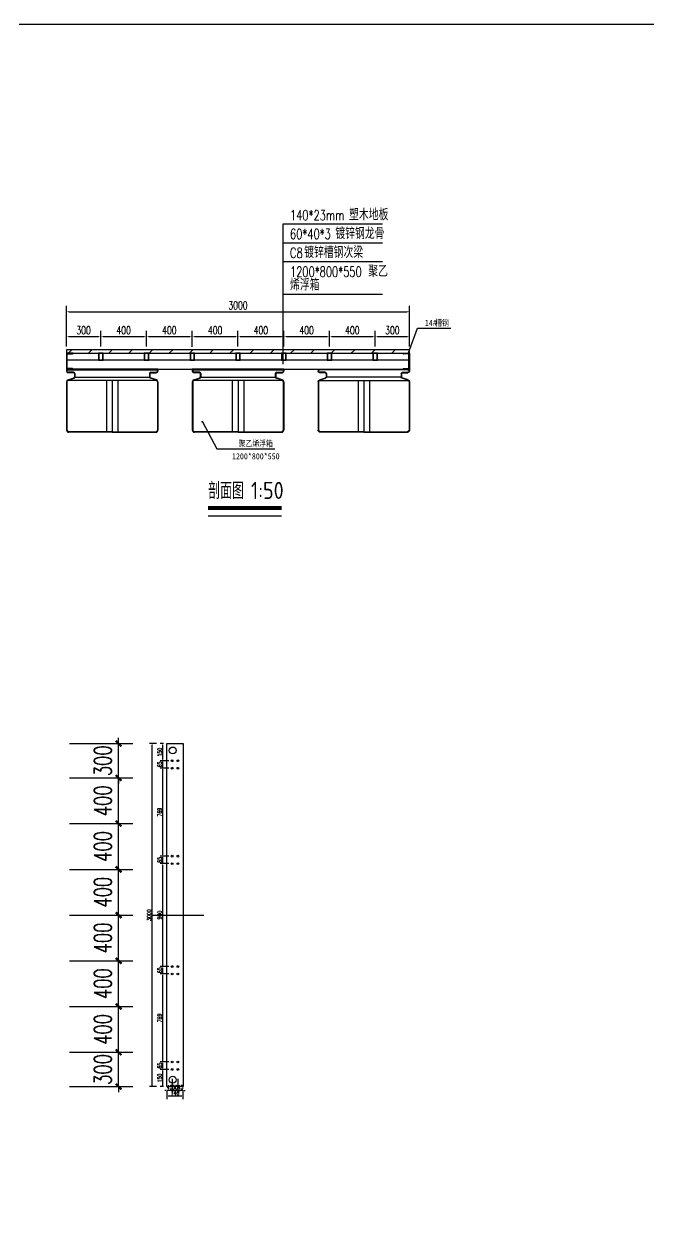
# Model space of a CAD drawing. Extents: x 1254079 to 1500931, y -102737 to 142253.
# Drawn here: x 1300630 to 1306095, y 51982 to 62512 of the extents above; entities that cross this region are included whole.
import ezdxf

# ---------------------------------------------------------------- set-up
doc = ezdxf.new("R2010")
doc.units = 0
doc.header["$LTSCALE"] = 1000
doc.header["$MEASUREMENT"] = 0
for name, color, linetype in [('14#槽钢', 3, 'Continuous'), ('DIM_LEAD', 3, 'Continuous'), ('DIM_SYMB', 3, 'Continuous'), ('PUB_DIM', 3, 'Continuous'), ('PUB_TEXT', 7, 'Continuous'), ('W-STEEL_FRAME钢架', 3, 'Continuous'), ('W-STEEL_KEEL钢龙骨', 5, 'Continuous'), ('W-WOOD_FLOOR木地板', 30, 'Continuous'), ('钢架', 90, 'Continuous')]:
    doc.layers.add(name, color=color, linetype=linetype)
doc.styles.add('-宋体', font='', dxfattribs={"width": 0.8})
doc.styles.add('_TCH_DIM', font='SIMPLEX', dxfattribs={"bigfont": 'GBCBIG'})
doc.styles.add('_TCH_DIM_T3', font='SIMPLEX', dxfattribs={"width": 0.705882, "bigfont": 'GBCBIG'})
doc.styles.get("Standard").update_dxf_attribs({"font": 'gbenor.shx', "bigfont": 'gbcbig.shx'})
doc.styles.add('STANDARD_T3', font='simplex.shx', dxfattribs={"width": 0.7, "bigfont": 'gbcbig.shx'})
doc.styles.get('-宋体').set_extended_font_data('SimSun')
doc.dimstyles.new('_TCH_ARCH&&50', dxfattribs={"dimtxt": 148.75, "dimasz": 50, "dimexe": 125, "dimexo": 150, "dimgap": 63.125, "dimtad": 1, "dimdec": 0, "dimzin": 0, "dimdsep": 46, "dimtxsty": '_TCH_DIM_T3', "dimblk": 'ARCHTICK', "dimcen": 0.09, "dimclrt": 7, "dimazin": 2, "dimtfac": 1, "dimtdec": 0, "dimtix": 1, "dimtmove": 2, "dimatfit": 3, "dimfxl": 0, "dimtolj": 1, "dimtzin": 0, "dimarcsym": 0})
doc.dimstyles.new('W&&10', dxfattribs={"dimtxt": 35, "dimasz": 10, "dimexe": 25, "dimexo": 30, "dimgap": 10, "dimtad": 1, "dimdec": 0, "dimzin": 0, "dimdsep": 46, "dimtxsty": 'STANDARD_T3', "dimcen": 0.09, "dimclrd": 1, "dimclre": 1, "dimclrt": 7, "dimazin": 2, "dimtfac": 1, "dimtdec": 0, "dimtix": 1, "dimtmove": 2, "dimatfit": 3, "dimfxl": 0, "dimtolj": 1, "dimtzin": 0, "dimarcsym": 0})
doc.dimstyles.new('W&&20', dxfattribs={"dimtxt": 70, "dimasz": 20, "dimexe": 50, "dimexo": 60, "dimgap": 20, "dimtad": 1, "dimdec": 0, "dimzin": 0, "dimdsep": 46, "dimtxsty": 'STANDARD_T3', "dimcen": 0.09, "dimclrd": 1, "dimclre": 1, "dimclrt": 7, "dimazin": 2, "dimtfac": 1, "dimtdec": 0, "dimtix": 1, "dimtmove": 2, "dimatfit": 3, "dimfxl": 0, "dimtolj": 1, "dimtzin": 0, "dimarcsym": 0})

# ---------------------------------------------------------------- blocks, each defined once
blk = doc.blocks.new('*D181')
at = {"layer": 'Defpoints', "color": 0, "transparency": 16777216}
for p in [(1301844, 53368), (1301925, 53368), (1301880, 53218)]:
    blk.add_point(p, dxfattribs=at)
at = {"layer": 'W-STEEL_FRAME钢架', "color": 1, "lineweight": -2, "transparency": 16777216}
for p, q in [((1301895, 53368), (1301819, 53368)), ((1301844, 53228), (1301844, 53358)), ((1301850, 53218), (1301819, 53218))]:
    blk.add_line(p, q, dxfattribs=at)
at = {"layer": 'W-STEEL_FRAME钢架', "color": 1, "transparency": 16777216}
for points in [[(1301842, 53358), (1301845, 53358), (1301844, 53368)], [(1301842, 53228), (1301845, 53228), (1301844, 53218)]]:
    blk.add_solid(points, dxfattribs=at)
at = {"layer": 'W-STEEL_FRAME钢架', "color": 7, "transparency": 16777216, "insert": (1301816, 53293), "char_height": 35, "attachment_point": 5, "rotation": 90, "style": 'STANDARD_T3'}
blk.add_mtext('\\A1;150', dxfattribs=at)
blk = doc.blocks.new('*D182')
at = {"layer": 'Defpoints', "color": 0, "transparency": 16777216}
for p in [(1301844, 53434), (1301925, 53434), (1301925, 53368)]:
    blk.add_point(p, dxfattribs=at)
at = {"layer": 'W-STEEL_FRAME钢架', "color": 1, "lineweight": -2, "transparency": 16777216}
for p, q in [((1301895, 53434), (1301819, 53434)), ((1301844, 53378), (1301844, 53424)), ((1301895, 53368), (1301819, 53368))]:
    blk.add_line(p, q, dxfattribs=at)
at = {"layer": 'W-STEEL_FRAME钢架', "color": 1, "transparency": 16777216}
for points in [[(1301842, 53424), (1301845, 53424), (1301844, 53434)], [(1301842, 53378), (1301845, 53378), (1301844, 53368)]]:
    blk.add_solid(points, dxfattribs=at)
at = {"layer": 'W-STEEL_FRAME钢架', "color": 7, "transparency": 16777216, "insert": (1301816, 53401), "char_height": 35, "attachment_point": 5, "rotation": 90, "style": 'STANDARD_T3'}
blk.add_mtext('\\A1;65', dxfattribs=at)
blk = doc.blocks.new('*D183')
at = {"layer": 'Defpoints', "color": 0, "transparency": 16777216}
for p in [(1301844, 54203), (1301925, 54203), (1301925, 53434)]:
    blk.add_point(p, dxfattribs=at)
at = {"layer": 'W-STEEL_FRAME钢架', "color": 1, "lineweight": -2, "transparency": 16777216}
for p, q in [((1301895, 54203), (1301819, 54203)), ((1301844, 53444), (1301844, 54193)), ((1301895, 53434), (1301819, 53434))]:
    blk.add_line(p, q, dxfattribs=at)
at = {"layer": 'W-STEEL_FRAME钢架', "color": 1, "transparency": 16777216}
for points in [[(1301842, 54193), (1301845, 54193), (1301844, 54203)], [(1301842, 53444), (1301845, 53444), (1301844, 53434)]]:
    blk.add_solid(points, dxfattribs=at)
at = {"layer": 'W-STEEL_FRAME钢架', "color": 7, "transparency": 16777216, "insert": (1301816, 53818), "char_height": 35, "attachment_point": 5, "rotation": 90, "style": 'STANDARD_T3'}
blk.add_mtext('\\A1;769', dxfattribs=at)
blk = doc.blocks.new('*D184')
at = {"layer": 'Defpoints', "color": 0, "transparency": 16777216}
for p in [(1301844, 54268), (1301925, 54268), (1301925, 54203)]:
    blk.add_point(p, dxfattribs=at)
at = {"layer": 'W-STEEL_FRAME钢架', "color": 1, "lineweight": -2, "transparency": 16777216}
for p, q in [((1301895, 54268), (1301819, 54268)), ((1301844, 54213), (1301844, 54258)), ((1301895, 54203), (1301819, 54203))]:
    blk.add_line(p, q, dxfattribs=at)
at = {"layer": 'W-STEEL_FRAME钢架', "color": 1, "transparency": 16777216}
for points in [[(1301842, 54258), (1301845, 54258), (1301844, 54268)], [(1301842, 54213), (1301845, 54213), (1301844, 54203)]]:
    blk.add_solid(points, dxfattribs=at)
at = {"layer": 'W-STEEL_FRAME钢架', "color": 7, "transparency": 16777216, "insert": (1301816, 54236), "char_height": 35, "attachment_point": 5, "rotation": 90, "style": 'STANDARD_T3'}
blk.add_mtext('\\A1;65', dxfattribs=at)
blk = doc.blocks.new('*D185')
at = {"layer": 'Defpoints', "color": 0, "transparency": 16777216}
for p in [(1301844, 55168), (1301925, 55168), (1301925, 54268)]:
    blk.add_point(p, dxfattribs=at)
at = {"layer": 'W-STEEL_FRAME钢架', "color": 1, "lineweight": -2, "transparency": 16777216}
for p, q in [((1301895, 55168), (1301819, 55168)), ((1301844, 54278), (1301844, 55158)), ((1301895, 54268), (1301819, 54268))]:
    blk.add_line(p, q, dxfattribs=at)
at = {"layer": 'W-STEEL_FRAME钢架', "color": 1, "transparency": 16777216}
for points in [[(1301842, 55158), (1301845, 55158), (1301844, 55168)], [(1301842, 54278), (1301845, 54278), (1301844, 54268)]]:
    blk.add_solid(points, dxfattribs=at)
at = {"layer": 'W-STEEL_FRAME钢架', "color": 7, "transparency": 16777216, "insert": (1301816, 54718), "char_height": 35, "attachment_point": 5, "rotation": 90, "style": 'STANDARD_T3'}
blk.add_mtext('\\A1;900', dxfattribs=at)
blk = doc.blocks.new('*D186')
at = {"layer": 'Defpoints', "color": 0, "transparency": 16777216}
for p in [(1301844, 56068), (1301925, 56068), (1301925, 56003)]:
    blk.add_point(p, dxfattribs=at)
at = {"layer": 'W-STEEL_FRAME钢架', "color": 1, "lineweight": -2, "transparency": 16777216}
for p, q in [((1301895, 56068), (1301819, 56068)), ((1301844, 56013), (1301844, 56058)), ((1301895, 56003), (1301819, 56003))]:
    blk.add_line(p, q, dxfattribs=at)
at = {"layer": 'W-STEEL_FRAME钢架', "color": 1, "transparency": 16777216}
for points in [[(1301842, 56058), (1301845, 56058), (1301844, 56068)], [(1301842, 56013), (1301845, 56013), (1301844, 56003)]]:
    blk.add_solid(points, dxfattribs=at)
at = {"layer": 'W-STEEL_FRAME钢架', "color": 7, "transparency": 16777216, "insert": (1301816, 56036), "char_height": 35, "attachment_point": 5, "rotation": 90, "style": 'STANDARD_T3'}
blk.add_mtext('\\A1;65', dxfattribs=at)
blk = doc.blocks.new('*D187')
at = {"layer": 'Defpoints', "color": 0, "transparency": 16777216}
for p in [(1301844, 56218), (1301880, 56218), (1301925, 56068)]:
    blk.add_point(p, dxfattribs=at)
at = {"layer": 'W-STEEL_FRAME钢架', "color": 1, "lineweight": -2, "transparency": 16777216}
for p, q in [((1301850, 56218), (1301819, 56218)), ((1301844, 56078), (1301844, 56208)), ((1301895, 56068), (1301819, 56068))]:
    blk.add_line(p, q, dxfattribs=at)
at = {"layer": 'W-STEEL_FRAME钢架', "color": 1, "transparency": 16777216}
for points in [[(1301842, 56208), (1301845, 56208), (1301844, 56218)], [(1301842, 56078), (1301845, 56078), (1301844, 56068)]]:
    blk.add_solid(points, dxfattribs=at)
at = {"layer": 'W-STEEL_FRAME钢架', "color": 7, "transparency": 16777216, "insert": (1301816, 56143), "char_height": 35, "attachment_point": 5, "rotation": 90, "style": 'STANDARD_T3'}
blk.add_mtext('\\A1;150', dxfattribs=at)
blk = doc.blocks.new('*D188')
at = {"layer": 'Defpoints', "color": 0, "transparency": 16777216}
for p in [(1301880, 53218), (1302020, 53218), (1301880, 53133)]:
    blk.add_point(p, dxfattribs=at)
at = {"layer": 'W-STEEL_FRAME钢架', "color": 1, "lineweight": -2, "transparency": 16777216}
for p, q in [((1301880, 53188), (1301880, 53108)), ((1302020, 53188), (1302020, 53108)), ((1302010, 53133), (1301890, 53133))]:
    blk.add_line(p, q, dxfattribs=at)
at = {"layer": 'W-STEEL_FRAME钢架', "color": 1, "transparency": 16777216}
for points in [[(1301890, 53134), (1301890, 53131), (1301880, 53133)], [(1302010, 53134), (1302010, 53131), (1302020, 53133)]]:
    blk.add_solid(points, dxfattribs=at)
at = {"layer": 'W-STEEL_FRAME钢架', "color": 7, "transparency": 16777216, "insert": (1301950, 53160), "char_height": 35, "attachment_point": 5, "style": 'STANDARD_T3'}
blk.add_mtext('\\A1;140', dxfattribs=at)
blk = doc.blocks.new('*D189')
at = {"layer": 'Defpoints', "color": 0, "transparency": 16777216}
for p in [(1301975, 53368), (1301975, 53185), (1302020, 53218)]:
    blk.add_point(p, dxfattribs=at)
at = {"layer": 'W-STEEL_FRAME钢架', "color": 1, "lineweight": -2, "transparency": 16777216}
for p, q in [((1301975, 53285), (1301975, 53160)), ((1301965, 53185), (1301955, 53185)), ((1302020, 53185), (1301975, 53185)), ((1302020, 53188), (1302020, 53160)), ((1302030, 53185), (1302040, 53185))]:
    blk.add_line(p, q, dxfattribs=at)
at = {"layer": 'W-STEEL_FRAME钢架', "color": 1, "transparency": 16777216}
for points in [[(1301965, 53187), (1301965, 53184), (1301975, 53185)], [(1302030, 53187), (1302030, 53184), (1302020, 53185)]]:
    blk.add_solid(points, dxfattribs=at)
at = {"layer": 'W-STEEL_FRAME钢架', "color": 7, "transparency": 16777216, "insert": (1301998, 53213), "char_height": 35, "attachment_point": 5, "style": 'STANDARD_T3'}
blk.add_mtext('\\A1;45', dxfattribs=at)
blk = doc.blocks.new('*D190')
at = {"layer": 'Defpoints', "color": 0, "transparency": 16777216}
for p in [(1301925, 53368), (1301975, 53368), (1301925, 53185)]:
    blk.add_point(p, dxfattribs=at)
at = {"layer": 'W-STEEL_FRAME钢架', "color": 1, "lineweight": -2, "transparency": 16777216}
for p, q in [((1301925, 53285), (1301925, 53160)), ((1301975, 53285), (1301975, 53160)), ((1301915, 53185), (1301905, 53185)), ((1301975, 53185), (1301925, 53185)), ((1301985, 53185), (1301995, 53185))]:
    blk.add_line(p, q, dxfattribs=at)
at = {"layer": 'W-STEEL_FRAME钢架', "color": 1, "transparency": 16777216}
for points in [[(1301915, 53187), (1301915, 53184), (1301925, 53185)], [(1301985, 53187), (1301985, 53184), (1301975, 53185)]]:
    blk.add_solid(points, dxfattribs=at)
at = {"layer": 'W-STEEL_FRAME钢架', "color": 7, "transparency": 16777216, "insert": (1301950, 53213), "char_height": 35, "attachment_point": 5, "style": 'STANDARD_T3'}
blk.add_mtext('\\A1;50', dxfattribs=at)
blk = doc.blocks.new('*D110')
at = {"layer": 'Defpoints', "color": 0, "transparency": 16777216}
for p in [(1301925, 53368), (1301880, 53218), (1301880, 53185)]:
    blk.add_point(p, dxfattribs=at)
at = {"layer": 'W-STEEL_FRAME钢架', "color": 1, "lineweight": -2, "transparency": 16777216}
for p, q in [((1301925, 53285), (1301925, 53160)), ((1301870, 53185), (1301860, 53185)), ((1301880, 53188), (1301880, 53160)), ((1301925, 53185), (1301880, 53185)), ((1301935, 53185), (1301945, 53185))]:
    blk.add_line(p, q, dxfattribs=at)
at = {"layer": 'W-STEEL_FRAME钢架', "color": 1, "transparency": 16777216}
for points in [[(1301870, 53187), (1301870, 53184), (1301880, 53185)], [(1301935, 53187), (1301935, 53184), (1301925, 53185)]]:
    blk.add_solid(points, dxfattribs=at)
at = {"layer": 'W-STEEL_FRAME钢架', "color": 7, "transparency": 16777216, "insert": (1301903, 53213), "char_height": 35, "attachment_point": 5, "style": 'STANDARD_T3'}
blk.add_mtext('\\A1;45', dxfattribs=at)
blk = doc.blocks.new('*D111')
at = {"layer": 'Defpoints', "color": 0, "transparency": 16777216}
for p in [(1301751, 56218), (1301819, 56218), (1301819, 53218)]:
    blk.add_point(p, dxfattribs=at)
at = {"layer": 'W-STEEL_FRAME钢架', "color": 1, "lineweight": -2, "transparency": 16777216}
for p, q in [((1301789, 56218), (1301726, 56218)), ((1301751, 53228), (1301751, 56208)), ((1301789, 53218), (1301726, 53218))]:
    blk.add_line(p, q, dxfattribs=at)
at = {"layer": 'W-STEEL_FRAME钢架', "color": 1, "transparency": 16777216}
for points in [[(1301749, 56208), (1301752, 56208), (1301751, 56218)], [(1301749, 53228), (1301752, 53228), (1301751, 53218)]]:
    blk.add_solid(points, dxfattribs=at)
at = {"layer": 'W-STEEL_FRAME钢架', "color": 7, "transparency": 16777216, "insert": (1301723, 54718), "char_height": 35, "attachment_point": 5, "rotation": 90, "style": 'STANDARD_T3'}
blk.add_mtext('\\A1;3000', dxfattribs=at)
blk = doc.blocks.new('*D191')
at = {"layer": 'Defpoints', "color": 0, "transparency": 16777216}
for p in [(1301844, 55234), (1301925, 55234), (1301925, 55168)]:
    blk.add_point(p, dxfattribs=at)
at = {"layer": 'W-STEEL_FRAME钢架', "color": 1, "lineweight": -2, "transparency": 16777216}
for p, q in [((1301895, 55234), (1301819, 55234)), ((1301844, 55178), (1301844, 55224)), ((1301895, 55168), (1301819, 55168))]:
    blk.add_line(p, q, dxfattribs=at)
at = {"layer": 'W-STEEL_FRAME钢架', "color": 1, "transparency": 16777216}
for points in [[(1301842, 55224), (1301845, 55224), (1301844, 55234)], [(1301842, 55178), (1301845, 55178), (1301844, 55168)]]:
    blk.add_solid(points, dxfattribs=at)
at = {"layer": 'W-STEEL_FRAME钢架', "color": 7, "transparency": 16777216, "insert": (1301816, 55201), "char_height": 35, "attachment_point": 5, "rotation": 90, "style": 'STANDARD_T3'}
blk.add_mtext('\\A1;65', dxfattribs=at)
blk = doc.blocks.new('*D192')
at = {"layer": 'Defpoints', "color": 0, "transparency": 16777216}
for p in [(1301844, 56003), (1301880, 56003), (1301925, 55234)]:
    blk.add_point(p, dxfattribs=at)
at = {"layer": 'W-STEEL_FRAME钢架', "color": 1, "lineweight": -2, "transparency": 16777216}
for p, q in [((1301850, 56003), (1301819, 56003)), ((1301844, 55244), (1301844, 55993)), ((1301895, 55234), (1301819, 55234))]:
    blk.add_line(p, q, dxfattribs=at)
at = {"layer": 'W-STEEL_FRAME钢架', "color": 1, "transparency": 16777216}
for points in [[(1301842, 55993), (1301845, 55993), (1301844, 56003)], [(1301842, 55244), (1301845, 55244), (1301844, 55234)]]:
    blk.add_solid(points, dxfattribs=at)
at = {"layer": 'W-STEEL_FRAME钢架', "color": 7, "transparency": 16777216, "insert": (1301816, 55618), "char_height": 35, "attachment_point": 5, "rotation": 90, "style": 'STANDARD_T3'}
blk.add_mtext('\\A1;769', dxfattribs=at)
blk = doc.blocks.new('14a槽钢')
at = {"layer": '钢架'}
h = blk.add_hatch(dxfattribs=at)
h.set_pattern_fill('STEEL', color=4, scale=10)
h.set_pattern_definition([(50.389312, (-1352470.2, 1293523.579), (-9.2899201, 11.2253202), []), (50.389312, (-1352470.2, 1293531.516), (-9.2899201, 11.2253202), [])])
edge = h.paths.add_edge_path()
edge.add_ellipse((-1332250, 1115678), major_axis=(-3.26, 5.03), ratio=0.900468, start_angle=55.3931, end_angle=130.6069)
edge.add_line((-1332252, 1115673), (-1332208, 1115673))
edge.add_ellipse((-1332208, 1115667), major_axis=(0, 6), ratio=0.827586, start_angle=270, end_angle=360, ccw=False)
edge.add_line((-1332203, 1115667), (-1332203, 1115551))
edge.add_ellipse((-1332208, 1115551), major_axis=(0, 6), ratio=0.827586, start_angle=180, end_angle=270, ccw=False)
edge.add_line((-1332208, 1115545), (-1332251, 1115545))
edge.add_ellipse((-1332250, 1115540), major_axis=(3.82, 3.82), ratio=1, start_angle=49.2445, end_angle=141.5341)
edge.add_line((-1332256, 1115539), (-1332198, 1115539))
edge.add_line((-1332198, 1115539), (-1332198, 1115679))
edge.add_line((-1332198, 1115679), (-1332256, 1115679))
for p, q in [((-1332256, 1115679, 0), (-1332198, 1115679, 0)), ((-1332208, 1115673, 0), (-1332251, 1115673, 0)), ((-1332246, 1115679, 0), (-1332246, 1115679, 0)), ((-1332203, 1115551, 0), (-1332203, 1115667, 0)), ((-1332198, 1115679, 0), (-1332198, 1115539, 0)), ((-1332198, 1115539, 0), (-1332256, 1115539, 0)), ((-1332251, 1115545, 0), (-1332208, 1115545, 0)), ((-1332246, 1115539, 0), (-1332246, 1115539, 0))]:
    blk.add_line(p, q, dxfattribs=at)
for centre, start_param, end_param in [((-1332251, 1115679, 0), 1.570796, 3.141593), ((-1332208, 1115667, 0), 4.712389, 6.283185), ((-1332208, 1115667, 0), 4.712389, 6.283185), ((-1332251, 1115539, 0), 0, 1.570796), ((-1332208, 1115551, 0), 3.141593, 4.712389)]:
    blk.add_ellipse(centre, major_axis=(0, 6), ratio=0.827586, start_param=start_param, end_param=end_param, dxfattribs=at)
blk = doc.blocks.new('*D118')
at = {"color": 1, "lineweight": -2, "transparency": 16777216}
for p, q in [((1301001, 59722), (1301001, 60046)), ((1304001, 59722), (1304001, 60046)), ((1301021, 59996), (1303981, 59996))]:
    blk.add_line(p, q, dxfattribs=at)
at = {"color": 1, "transparency": 16777216}
for points in [[(1301021, 59999), (1301021, 59992), (1301001, 59996)], [(1303981, 59999), (1303981, 59992), (1304001, 59996)]]:
    blk.add_solid(points, dxfattribs=at)
at = {"layer": 'Defpoints', "color": 0, "transparency": 16777216}
for p in [(1304001, 59996), (1301001, 59662), (1304001, 59662)]:
    blk.add_point(p, dxfattribs=at)
at = {"color": 7, "transparency": 16777216, "insert": (1302501, 60051), "char_height": 70, "attachment_point": 5, "style": 'STANDARD_T3'}
blk.add_mtext('\\A1;3000', dxfattribs=at)
blk = doc.blocks.new('ganglonggu')
at = {"layer": 'W-STEEL_KEEL钢龙骨'}
for points in [[(-1338169, 1115605), (-1338129, 1115605), (-1338129, 1115665), (-1338169, 1115665)], [(-1338166, 1115608), (-1338132, 1115608), (-1338132, 1115662), (-1338166, 1115662)]]:
    blk.add_lwpolyline(points, close=True, dxfattribs=at)
blk = doc.blocks.new('*U26')
blk.add_blockref('ganglonggu', (1338149, -1115635))
blk = doc.blocks.new('*U27')
at = {"layer": 'W-STEEL_KEEL钢龙骨', "color": 0, "linetype": 'ByBlock', "lineweight": -2}
for p in [(0, 0), (400, 0), (800, 0), (1200, 0), (1600, 0), (2000, 0)]:
    blk.add_blockref('*U26', p, dxfattribs=at)
at = {"layer": 'W-STEEL_KEEL钢龙骨', "color": 0, "linetype": 'ByBlock', "lineweight": -2, "transparency": 16777216}
blk.add_blockref('*U26', (2400, 0), dxfattribs=at)
blk = doc.blocks.new('*D119')
at = {"layer": 'Defpoints', "color": 0, "transparency": 16777216}
for p in [(1301301, 59778), (1301001, 59632), (1301301, 59632)]:
    blk.add_point(p, dxfattribs=at)
at = {"layer": 'PUB_DIM', "color": 1, "lineweight": -2, "transparency": 16777216}
for p, q in [((1301001, 59692), (1301001, 59828)), ((1301301, 59692), (1301301, 59828)), ((1301021, 59778), (1301281, 59778))]:
    blk.add_line(p, q, dxfattribs=at)
at = {"layer": 'PUB_DIM', "color": 1, "transparency": 16777216}
for points in [[(1301021, 59782), (1301021, 59775), (1301001, 59778)], [(1301281, 59782), (1301281, 59775), (1301301, 59778)]]:
    blk.add_solid(points, dxfattribs=at)
at = {"layer": 'PUB_DIM', "color": 7, "transparency": 16777216, "insert": (1301151, 59833), "char_height": 70, "attachment_point": 5, "style": 'STANDARD_T3'}
blk.add_mtext('\\A1;300', dxfattribs=at)
blk = doc.blocks.new('*D120')
at = {"layer": 'Defpoints', "color": 0, "transparency": 16777216}
for p in [(1301701, 59778), (1301301, 59632), (1301701, 59632)]:
    blk.add_point(p, dxfattribs=at)
at = {"layer": 'PUB_DIM', "color": 1, "lineweight": -2, "transparency": 16777216}
for p, q in [((1301301, 59692), (1301301, 59828)), ((1301701, 59692), (1301701, 59828)), ((1301321, 59778), (1301681, 59778))]:
    blk.add_line(p, q, dxfattribs=at)
at = {"layer": 'PUB_DIM', "color": 1, "transparency": 16777216}
for points in [[(1301321, 59782), (1301321, 59775), (1301301, 59778)], [(1301681, 59782), (1301681, 59775), (1301701, 59778)]]:
    blk.add_solid(points, dxfattribs=at)
at = {"layer": 'PUB_DIM', "color": 7, "transparency": 16777216, "insert": (1301501, 59833), "char_height": 70, "attachment_point": 5, "style": 'STANDARD_T3'}
blk.add_mtext('\\A1;400', dxfattribs=at)
blk = doc.blocks.new('*D121')
at = {"layer": 'Defpoints', "color": 0, "transparency": 16777216}
for p in [(1302101, 59778), (1301701, 59632), (1302101, 59629)]:
    blk.add_point(p, dxfattribs=at)
at = {"layer": 'PUB_DIM', "color": 1, "lineweight": -2, "transparency": 16777216}
for p, q in [((1301701, 59692), (1301701, 59828)), ((1302101, 59689), (1302101, 59828)), ((1301721, 59778), (1302081, 59778))]:
    blk.add_line(p, q, dxfattribs=at)
at = {"layer": 'PUB_DIM', "color": 1, "transparency": 16777216}
for points in [[(1301721, 59782), (1301721, 59775), (1301701, 59778)], [(1302081, 59782), (1302081, 59775), (1302101, 59778)]]:
    blk.add_solid(points, dxfattribs=at)
at = {"layer": 'PUB_DIM', "color": 7, "transparency": 16777216, "insert": (1301901, 59833), "char_height": 70, "attachment_point": 5, "style": 'STANDARD_T3'}
blk.add_mtext('\\A1;400', dxfattribs=at)
blk = doc.blocks.new('*D122')
at = {"layer": 'Defpoints', "color": 0, "transparency": 16777216}
for p in [(1302501, 59778), (1302101, 59629), (1302501, 59632)]:
    blk.add_point(p, dxfattribs=at)
at = {"layer": 'PUB_DIM', "color": 1, "lineweight": -2, "transparency": 16777216}
for p, q in [((1302101, 59689), (1302101, 59828)), ((1302501, 59692), (1302501, 59828)), ((1302121, 59778), (1302481, 59778))]:
    blk.add_line(p, q, dxfattribs=at)
at = {"layer": 'PUB_DIM', "color": 1, "transparency": 16777216}
for points in [[(1302121, 59782), (1302121, 59775), (1302101, 59778)], [(1302481, 59782), (1302481, 59775), (1302501, 59778)]]:
    blk.add_solid(points, dxfattribs=at)
at = {"layer": 'PUB_DIM', "color": 7, "transparency": 16777216, "insert": (1302301, 59833), "char_height": 70, "attachment_point": 5, "style": 'STANDARD_T3'}
blk.add_mtext('\\A1;400', dxfattribs=at)
blk = doc.blocks.new('*D123')
at = {"layer": 'Defpoints', "color": 0, "transparency": 16777216}
for p in [(1302901, 59778), (1302501, 59632), (1302901, 59632)]:
    blk.add_point(p, dxfattribs=at)
at = {"layer": 'PUB_DIM', "color": 1, "lineweight": -2, "transparency": 16777216}
for p, q in [((1302501, 59692), (1302501, 59828)), ((1302901, 59692), (1302901, 59828)), ((1302521, 59778), (1302881, 59778))]:
    blk.add_line(p, q, dxfattribs=at)
at = {"layer": 'PUB_DIM', "color": 1, "transparency": 16777216}
for points in [[(1302521, 59782), (1302521, 59775), (1302501, 59778)], [(1302881, 59782), (1302881, 59775), (1302901, 59778)]]:
    blk.add_solid(points, dxfattribs=at)
at = {"layer": 'PUB_DIM', "color": 7, "transparency": 16777216, "insert": (1302701, 59833), "char_height": 70, "attachment_point": 5, "style": 'STANDARD_T3'}
blk.add_mtext('\\A1;400', dxfattribs=at)
blk = doc.blocks.new('*D124')
at = {"layer": 'Defpoints', "color": 0, "transparency": 16777216}
for p in [(1303301, 59778), (1302901, 59632), (1303301, 59632)]:
    blk.add_point(p, dxfattribs=at)
at = {"layer": 'PUB_DIM', "color": 1, "lineweight": -2, "transparency": 16777216}
for p, q in [((1302901, 59692), (1302901, 59828)), ((1303301, 59692), (1303301, 59828)), ((1302921, 59778), (1303281, 59778))]:
    blk.add_line(p, q, dxfattribs=at)
at = {"layer": 'PUB_DIM', "color": 1, "transparency": 16777216}
for points in [[(1302921, 59782), (1302921, 59775), (1302901, 59778)], [(1303281, 59782), (1303281, 59775), (1303301, 59778)]]:
    blk.add_solid(points, dxfattribs=at)
at = {"layer": 'PUB_DIM', "color": 7, "transparency": 16777216, "insert": (1303101, 59833), "char_height": 70, "attachment_point": 5, "style": 'STANDARD_T3'}
blk.add_mtext('\\A1;400', dxfattribs=at)
blk = doc.blocks.new('*D125')
at = {"layer": 'Defpoints', "color": 0, "transparency": 16777216}
for p in [(1303701, 59778), (1303301, 59632), (1303701, 59632)]:
    blk.add_point(p, dxfattribs=at)
at = {"layer": 'PUB_DIM', "color": 1, "lineweight": -2, "transparency": 16777216}
for p, q in [((1303301, 59692), (1303301, 59828)), ((1303701, 59692), (1303701, 59828)), ((1303321, 59778), (1303681, 59778))]:
    blk.add_line(p, q, dxfattribs=at)
at = {"layer": 'PUB_DIM', "color": 1, "transparency": 16777216}
for points in [[(1303321, 59782), (1303321, 59775), (1303301, 59778)], [(1303681, 59782), (1303681, 59775), (1303701, 59778)]]:
    blk.add_solid(points, dxfattribs=at)
at = {"layer": 'PUB_DIM', "color": 7, "transparency": 16777216, "insert": (1303501, 59833), "char_height": 70, "attachment_point": 5, "style": 'STANDARD_T3'}
blk.add_mtext('\\A1;400', dxfattribs=at)
blk = doc.blocks.new('*D126')
at = {"layer": 'Defpoints', "color": 0, "transparency": 16777216}
for p in [(1304001, 59778), (1303701, 59632), (1304001, 59632)]:
    blk.add_point(p, dxfattribs=at)
at = {"layer": 'PUB_DIM', "color": 1, "lineweight": -2, "transparency": 16777216}
for p, q in [((1303701, 59692), (1303701, 59828)), ((1304001, 59692), (1304001, 59828)), ((1303721, 59778), (1303981, 59778))]:
    blk.add_line(p, q, dxfattribs=at)
at = {"layer": 'PUB_DIM', "color": 1, "transparency": 16777216}
for points in [[(1303721, 59782), (1303721, 59775), (1303701, 59778)], [(1303981, 59782), (1303981, 59775), (1304001, 59778)]]:
    blk.add_solid(points, dxfattribs=at)
at = {"layer": 'PUB_DIM', "color": 7, "transparency": 16777216, "insert": (1303851, 59833), "char_height": 70, "attachment_point": 5, "style": 'STANDARD_T3'}
blk.add_mtext('\\A1;300', dxfattribs=at)
blk = doc.blocks.new('_ArchTick')
at = {"color": 0, "linetype": 'ByBlock', "const_width": 0.4}
blk.add_lwpolyline([(-0.5, -0.5), (0.5, 0.5)], dxfattribs=at)
blk = doc.blocks.new('*D1188')
at = {"layer": 'Defpoints', "color": 0, "transparency": 16777216}
for p in [(1300876, 53518), (1301457, 53518), (1300876, 53218)]:
    blk.add_point(p, dxfattribs=at)
at = {"layer": 'PUB_DIM', "color": 0, "lineweight": -2, "transparency": 16777216}
for p, q in [((1301026, 53518), (1301582, 53518)), ((1301457, 53518), (1301457, 53568)), ((1301457, 53218), (1301457, 53518)), ((1301026, 53218), (1301582, 53218)), ((1301457, 53218), (1301457, 53168))]:
    blk.add_line(p, q, dxfattribs=at)
at = {"layer": 'PUB_DIM', "color": 0, "lineweight": -2, "transparency": 16777216, "xscale": 50, "yscale": 50, "zscale": 50}
for p, rotation in [((1301457, 53518), 269.9992561467271), ((1301457, 53218), 89.9992561467271)]:
    blk.add_blockref('_ArchTick', p, dxfattribs=dict(at, rotation=rotation))
at = {"layer": 'PUB_DIM', "color": 7, "transparency": 16777216, "insert": (1301319, 53368), "char_height": 148.8, "attachment_point": 5, "rotation": 89.9993, "style": '_TCH_DIM_T3'}
blk.add_mtext('\\A1;300', dxfattribs=at)
blk = doc.blocks.new('*D1189')
at = {"layer": 'Defpoints', "color": 0, "transparency": 16777216}
for p in [(1300876, 53918), (1301457, 53918), (1300876, 53518)]:
    blk.add_point(p, dxfattribs=at)
at = {"layer": 'PUB_DIM', "color": 0, "lineweight": -2, "transparency": 16777216}
for p, q in [((1301026, 53918), (1301582, 53918)), ((1301457, 53518), (1301457, 53918)), ((1301026, 53518), (1301582, 53518))]:
    blk.add_line(p, q, dxfattribs=at)
at = {"layer": 'PUB_DIM', "color": 0, "lineweight": -2, "transparency": 16777216, "xscale": 50, "yscale": 50, "zscale": 50}
for p, rotation in [((1301457, 53918), 89.99925614672695), ((1301457, 53518), 269.999256146727)]:
    blk.add_blockref('_ArchTick', p, dxfattribs=dict(at, rotation=rotation))
at = {"layer": 'PUB_DIM', "color": 7, "transparency": 16777216, "insert": (1301319, 53718), "char_height": 148.8, "attachment_point": 5, "rotation": 89.9993, "style": '_TCH_DIM_T3'}
blk.add_mtext('\\A1;400', dxfattribs=at)
blk = doc.blocks.new('*D1190')
at = {"layer": 'Defpoints', "color": 0, "transparency": 16777216}
for p in [(1300876, 54318), (1301457, 54318), (1300876, 53918)]:
    blk.add_point(p, dxfattribs=at)
at = {"layer": 'PUB_DIM', "color": 0, "lineweight": -2, "transparency": 16777216}
for p, q in [((1301026, 54318), (1301582, 54318)), ((1301457, 53918), (1301457, 54318)), ((1301026, 53918), (1301582, 53918))]:
    blk.add_line(p, q, dxfattribs=at)
at = {"layer": 'PUB_DIM', "color": 0, "lineweight": -2, "transparency": 16777216, "xscale": 50, "yscale": 50, "zscale": 50}
for p, rotation in [((1301457, 54318), 89.99925614673225), ((1301457, 53918), 269.9992561467323)]:
    blk.add_blockref('_ArchTick', p, dxfattribs=dict(at, rotation=rotation))
at = {"layer": 'PUB_DIM', "color": 7, "transparency": 16777216, "insert": (1301319, 54118), "char_height": 148.8, "attachment_point": 5, "rotation": 89.9993, "style": '_TCH_DIM_T3'}
blk.add_mtext('\\A1;400', dxfattribs=at)
blk = doc.blocks.new('*D1191')
at = {"layer": 'Defpoints', "color": 0, "transparency": 16777216}
for p in [(1300876, 54718), (1301457, 54718), (1300876, 54318)]:
    blk.add_point(p, dxfattribs=at)
at = {"layer": 'PUB_DIM', "color": 0, "lineweight": -2, "transparency": 16777216}
for p, q in [((1301026, 54718), (1301582, 54718)), ((1301457, 54318), (1301457, 54718)), ((1301026, 54318), (1301582, 54318))]:
    blk.add_line(p, q, dxfattribs=at)
at = {"layer": 'PUB_DIM', "color": 0, "lineweight": -2, "transparency": 16777216, "xscale": 50, "yscale": 50, "zscale": 50}
for p, rotation in [((1301457, 54718), 89.99925614673371), ((1301457, 54318), 269.9992561467337)]:
    blk.add_blockref('_ArchTick', p, dxfattribs=dict(at, rotation=rotation))
at = {"layer": 'PUB_DIM', "color": 7, "transparency": 16777216, "insert": (1301319, 54518), "char_height": 148.8, "attachment_point": 5, "rotation": 89.9993, "style": '_TCH_DIM_T3'}
blk.add_mtext('\\A1;400', dxfattribs=at)
blk = doc.blocks.new('*D1192')
at = {"layer": 'Defpoints', "color": 0, "transparency": 16777216}
for p in [(1300876, 55118), (1301457, 55118), (1300876, 54718)]:
    blk.add_point(p, dxfattribs=at)
at = {"layer": 'PUB_DIM', "color": 0, "lineweight": -2, "transparency": 16777216}
for p, q in [((1301026, 55118), (1301582, 55118)), ((1301457, 54718), (1301457, 55118)), ((1301026, 54718), (1301582, 54718))]:
    blk.add_line(p, q, dxfattribs=at)
at = {"layer": 'PUB_DIM', "color": 0, "lineweight": -2, "transparency": 16777216, "xscale": 50, "yscale": 50, "zscale": 50}
for p, rotation in [((1301457, 55118), 89.99925614673371), ((1301457, 54718), 269.9992561467337)]:
    blk.add_blockref('_ArchTick', p, dxfattribs=dict(at, rotation=rotation))
at = {"layer": 'PUB_DIM', "color": 7, "transparency": 16777216, "insert": (1301319, 54918), "char_height": 148.8, "attachment_point": 5, "rotation": 89.9993, "style": '_TCH_DIM_T3'}
blk.add_mtext('\\A1;400', dxfattribs=at)
blk = doc.blocks.new('*D1193')
at = {"layer": 'Defpoints', "color": 0, "transparency": 16777216}
for p in [(1300876, 55518), (1301457, 55518), (1300876, 55118)]:
    blk.add_point(p, dxfattribs=at)
at = {"layer": 'PUB_DIM', "color": 0, "lineweight": -2, "transparency": 16777216}
for p, q in [((1301026, 55518), (1301582, 55518)), ((1301457, 55118), (1301457, 55518)), ((1301026, 55118), (1301582, 55118))]:
    blk.add_line(p, q, dxfattribs=at)
at = {"layer": 'PUB_DIM', "color": 0, "lineweight": -2, "transparency": 16777216, "xscale": 50, "yscale": 50, "zscale": 50}
for p, rotation in [((1301457, 55518), 89.9992561467015), ((1301457, 55118), 269.9992561467015)]:
    blk.add_blockref('_ArchTick', p, dxfattribs=dict(at, rotation=rotation))
at = {"layer": 'PUB_DIM', "color": 7, "transparency": 16777216, "insert": (1301319, 55318), "char_height": 148.8, "attachment_point": 5, "rotation": 89.9993, "style": '_TCH_DIM_T3'}
blk.add_mtext('\\A1;400', dxfattribs=at)
blk = doc.blocks.new('*D1194')
at = {"layer": 'Defpoints', "color": 0, "transparency": 16777216}
for p in [(1300876, 55918), (1301457, 55918), (1300876, 55518)]:
    blk.add_point(p, dxfattribs=at)
at = {"layer": 'PUB_DIM', "color": 0, "lineweight": -2, "transparency": 16777216}
for p, q in [((1301026, 55918), (1301582, 55918)), ((1301457, 55518), (1301457, 55918)), ((1301026, 55518), (1301582, 55518))]:
    blk.add_line(p, q, dxfattribs=at)
at = {"layer": 'PUB_DIM', "color": 0, "lineweight": -2, "transparency": 16777216, "xscale": 50, "yscale": 50, "zscale": 50}
for p, rotation in [((1301457, 55918), 89.99925614673093), ((1301457, 55518), 269.9992561467309)]:
    blk.add_blockref('_ArchTick', p, dxfattribs=dict(at, rotation=rotation))
at = {"layer": 'PUB_DIM', "color": 7, "transparency": 16777216, "insert": (1301319, 55718), "char_height": 148.8, "attachment_point": 5, "rotation": 89.9993, "style": '_TCH_DIM_T3'}
blk.add_mtext('\\A1;400', dxfattribs=at)
blk = doc.blocks.new('*D1195')
at = {"layer": 'Defpoints', "color": 0, "transparency": 16777216}
for p in [(1300876, 56218), (1301457, 56218), (1300876, 55918)]:
    blk.add_point(p, dxfattribs=at)
at = {"layer": 'PUB_DIM', "color": 0, "lineweight": -2, "transparency": 16777216}
for p, q in [((1301457, 56218), (1301457, 56268)), ((1301026, 56218), (1301582, 56218)), ((1301457, 55918), (1301457, 56218)), ((1301026, 55918), (1301582, 55918)), ((1301457, 55918), (1301457, 55868))]:
    blk.add_line(p, q, dxfattribs=at)
at = {"layer": 'PUB_DIM', "color": 0, "lineweight": -2, "transparency": 16777216, "xscale": 50, "yscale": 50, "zscale": 50}
for p, rotation in [((1301457, 56218), 269.9992561467388), ((1301457, 55918), 89.99925614673876)]:
    blk.add_blockref('_ArchTick', p, dxfattribs=dict(at, rotation=rotation))
at = {"layer": 'PUB_DIM', "color": 7, "transparency": 16777216, "insert": (1301319, 56068), "char_height": 148.8, "attachment_point": 5, "rotation": 89.9993, "style": '_TCH_DIM_T3'}
blk.add_mtext('\\A1;300', dxfattribs=at)
blk = doc.blocks.new('$matou$00000066')
for p, q in [((400, 275), (-400, 275)), ((-400, 275), (-400, 260)), ((-386, 271), (386, 271)), ((-338, 249), (-386, 249)), ((-338, 245), (-385, 245)), ((-330, 237), (-330, 208)), ((-326, 237), (-326, 208)), ((326, 237), (326, 208)), ((330, 237), (330, 208)), ((338, 249), (386, 249)), ((338, 245), (385, 245)), ((400, 275), (400, 260)), ((-400, 164), (-400, -256)), ((-396, 165), (-396, -256)), ((391, 176), (-391, 176)), ((-387, 183), (-335, 201)), ((-386, 179), (-334, 197)), ((-326, 205), (326, 205)), ((-50, 176), (-50, -271)), ((0, 176), (0, -271)), ((0, 176), (0, -271)), ((50, 176), (50, -271)), ((386, 179), (334, 197)), ((387, 183), (335, 201)), ((396, 165), (396, -256)), ((400, 164), (400, -256)), ((0, -271), (-381, -271)), ((0, -275), (-381, -275)), ((0, -271), (381, -271)), ((0, -275), (381, -275))]:
    blk.add_line(p, q)
for centre, radius, start, end in [((-385, 260), 15, 180, 270), ((-386, 260), 11, 90, 270), ((-338, 237), 12, 0, 90), ((-338, 237), 8, 0, 90), ((338, 237), 12, 90, 180), ((338, 237), 8, 90, 180), ((385, 260), 15, 270, 0), ((386, 260), 11, 270, 90), ((-380, 164), 20, 109.1798, 180), ((-381, 165), 15, 109.1798, 180), ((-338, 208), 8, 289.1798, 0), ((-338, 208), 12, 289.1798, 0), ((338, 208), 12, 180, 250.8202), ((338, 208), 8, 180, 250.8202), ((381, 165), 15, 0, 70.8202), ((380, 164), 20, 0, 70.8202), ((-381, -256), 19, 180, 270), ((-381, -256), 15, 180, 270), ((381, -256), 19, 270, 0), ((381, -256), 15, 270, 0)]:
    blk.add_arc(centre, radius, start, end)

msp = doc.modelspace()

# ---------------------------------------------------------------- hatches: boundary and pattern name
at = {"layer": 'W-WOOD_FLOOR木地板'}
h = msp.add_hatch(dxfattribs=at)
h.set_pattern_fill('木板', color=256, scale=100)
h.set_pattern_definition([(0, (2847357.86, -1075198.83), (0, 125), []), (45, (2847357.86, -1075198.83), (-88.388348, 88.388348), [])])
h.paths.add_polyline_path([(1304001.4, 59662), (1301001.4, 59662), (1301001.4, 59632), (1304001.4, 59632)])

# ---------------------------------------------------------------- linework, layer by layer
at = {"layer": '14#槽钢'}
msp.add_lwpolyline([(1284443.8, 62511.5), (1371490.4, 62511.5)], dxfattribs=at)
msp.add_lwpolyline([(1284443.8, 62511.5), (1371490.4, 62511.5), (1371490.4, 2620.5), (1284443.8, 2620.5)], close=True, dxfattribs=at)
at = {"layer": 'DIM_LEAD'}
for p, q in [((1303991.3, 59635.2), (1304071.9, 59850.3)), ((1304071.9, 59850.3), (1304361.7, 59850.3)), ((1302189.2, 59032.2), (1302317.2, 58795.3)), ((1302317.2, 58795.3), (1302822.6, 58795.3))]:
    msp.add_line(p, q, dxfattribs=at)
at = {"layer": 'DIM_LEAD', "const_width": 8}
for points in [[(1303989.9, 59631.5, 1), (1303992.7, 59638.9, 1)], [(1302187.3, 59035.8, 1), (1302191.1, 59028.7, 1)]]:
    msp.add_lwpolyline(points, format="xyb", close=True, dxfattribs=at)
at = {"layer": 'DIM_SYMB'}
for p, q in [((1302896.4, 60149.6), (1302896.4, 60763.9)), ((1302896.4, 60763.9), (1303763.4, 60763.9)), ((1302896.4, 60599), (1303763.4, 60599)), ((1302896.4, 60434.2), (1303763.4, 60434.2)), ((1302896.4, 59535.9), (1302896.4, 60149.6)), ((1302896.4, 60149.6), (1303763.4, 60149.6))]:
    msp.add_line(p, q, dxfattribs=at)
at = {"layer": 'DIM_SYMB', "const_width": 35}
msp.add_lwpolyline([(1302240.1, 58279.6), (1302881.8, 58279.6)], dxfattribs=at)
at = {"layer": 'DIM_SYMB'}
msp.add_lwpolyline([(1302240.1, 58209.6), (1302881.8, 58209.6)], dxfattribs=at)
at = {"layer": 'W-STEEL_FRAME钢架'}
msp.add_line((1301750.8, 54718.2), (1302203.4, 54718.2), dxfattribs=at)
for points in [[(1301001.4, 59492), (1304001.4, 59492), (1304001.4, 59572), (1301001.4, 59572)], [(1301880.1, 53218.2), (1301880.1, 56218.2), (1302020.1, 56218.2), (1302020.1, 53218.2)]]:
    msp.add_lwpolyline(points, close=True, dxfattribs=at)
for centre in [(1301930.1, 56158.2), (1301930.1, 53278.2)]:
    msp.add_circle(centre, 30, dxfattribs=at)
at = {"layer": 'W-STEEL_FRAME钢架', "color": 1}
for centre in [(1301925.1, 56068.2), (1301975.1, 56068.2), (1301925.1, 56002.9), (1301975.1, 56002.9), (1301925.1, 55233.5), (1301975.1, 55233.5), (1301925.1, 55168.2), (1301975.1, 55168.2), (1301925.1, 54268.2), (1301975.1, 54268.2), (1301925.1, 54202.9), (1301975.1, 54202.9), (1301925.1, 53433.5), (1301975.1, 53433.5), (1301925.1, 53368.2), (1301975.1, 53368.2)]:
    msp.add_circle(centre, 7.5, dxfattribs=at)
at = {"layer": 'W-WOOD_FLOOR木地板'}
msp.add_lwpolyline([(1301001.4, 59632), (1304001.4, 59632), (1304001.4, 59662), (1301001.4, 59662)], close=True, dxfattribs=at)

# ---------------------------------------------------------------- block references
for p in [(1301401.4, 59217), (1302501.4, 59217)]:
    msp.add_blockref('$matou$00000066', p)
at = {"yscale": -1, "rotation": 180}
msp.add_blockref('$matou$00000066', (1303601.2, 59217), dxfattribs=at)
at = {"layer": 'W-STEEL_FRAME钢架', "xscale": -1}
msp.add_blockref('14a槽钢', (-31196.4, -1056046.9, 0), dxfattribs=at)
at = {"layer": 'W-STEEL_FRAME钢架'}
msp.add_blockref('14a槽钢', (2636199.1, -1056046.9, 0), dxfattribs=at)
at = {"layer": 'W-STEEL_KEEL钢龙骨'}
msp.add_blockref('*U27', (1301301.4, 59602), dxfattribs=at)

# ---------------------------------------------------------------- texts
at = {"layer": 'PUB_TEXT', "color": 7}
for s, height, style, width, p in [('140*23mm', 89.25, '_TCH_DIM', 0.705882, (1302956.2, 60795.4)), ('60*40*3', 89.25, '_TCH_DIM', 0.705882, (1302956.2, 60630.5)), ('C8', 89.25, '_TCH_DIM', 0.705882, (1302956.2, 60465.7)), ('1200*800*550', 89.25, '_TCH_DIM', 0.705882, (1302956.2, 60300.8)), ('14#', 53.16, '-宋体', 0.8, (1304135.1, 59871.3)), ('槽钢', 53.16, '-宋体', 0.8, (1304225.9, 59871.3)), ('聚乙烯浮箱', 53.16, '-宋体', 0.8, (1302507.5, 58816.3)), ('1200*800*550', 53.165, '-宋体', 0.8, (1302448.6, 58704.3))]:
    msp.add_text(s, height=height, dxfattribs=dict(at, style=style, width=width)).set_placement(p)
at = {"layer": 'PUB_TEXT', "color": 7, "style": '_TCH_DIM'}
for s, p in [('塑木地板', (1303472.2, 60795.4)), ('镀锌钢龙骨', (1303352.2, 60630.5)), ('镀锌槽钢次梁', (1303079.2, 60465.7)), ('聚乙', (1303640.2, 60300.8)), ('烯浮箱', (1302956.2, 60181.1))]:
    msp.add_text(s, height=101.28, dxfattribs=at).set_placement(p)
at = {"layer": 'PUB_TEXT', "color": 7}
for s, height, p in [('剖面图', 144.68, (1302240.1, 58357.5)), ('1:50', 150, (1302614.2, 58357.5))]:
    msp.add_text(s, height=height, dxfattribs=at).set_placement(p)

# ---------------------------------------------------------------- dimensions: what is measured, and where the dimension line sits
dim = msp.add_linear_dim(base=(1304001.2, 59995.7), p1=(1301001.4, 59662), p2=(1304001.2, 59662), dimstyle='W&&20')
dim.commit()
dim.dimension.update_dxf_attribs({"geometry": '*D118', "text_midpoint": (1302501.3, 60050.7)})
at = {"layer": 'PUB_DIM'}
for base, p1, p2, picture, middle in [((1301301.4, 59778.3), (1301001.4, 59632), (1301301.4, 59632), '*D119', (1301151.4, 59833.3)), ((1301701.4, 59778.3), (1301301.4, 59632), (1301701.4, 59632), '*D120', (1301501.4, 59833.3)), ((1302101.4, 59778.3), (1301701.4, 59632), (1302101.4, 59629), '*D121', (1301901.4, 59833.3)), ((1302501.4, 59778.3), (1302101.4, 59629), (1302501.4, 59632), '*D122', (1302301.4, 59833.3)), ((1302901.4, 59778.3), (1302501.4, 59632), (1302901.4, 59632), '*D123', (1302701.4, 59833.3)), ((1303301.4, 59778.3), (1302901.4, 59632), (1303301.4, 59632), '*D124', (1303101.4, 59833.3)), ((1303701.4, 59778.3), (1303301.4, 59632), (1303701.4, 59632), '*D125', (1303501.4, 59833.3)), ((1304001.4, 59778.3), (1303701.4, 59632), (1304001.4, 59632), '*D126', (1303851.4, 59833.3))]:
    dim = msp.add_linear_dim(base=base, p1=p1, p2=p2, dimstyle='W&&20', dxfattribs=at)
    dim.commit()
    dim.dimension.update_dxf_attribs({"geometry": picture, "text_midpoint": middle})
for p1, p2, picture, middle in [((1300876.1, 55918.1), (1300876.1, 56218.1), '*D1195', (1301319.1, 56068.1)), ((1300876.1, 55518.1), (1300876.1, 55918.1), '*D1194', (1301319.1, 55718.1)), ((1300876.1, 55118.2), (1300876.1, 55518.1), '*D1193', (1301319, 55318.2)), ((1300876.1, 54718.2), (1300876.1, 55118.2), '*D1192', (1301319, 54918.2)), ((1300876.1, 54318.2), (1300876.1, 54718.2), '*D1191', (1301319, 54518.2)), ((1300876.1, 53918.2), (1300876.1, 54318.2), '*D1190', (1301319, 54118.2)), ((1300876.1, 53518.2), (1300876.1, 53918.2), '*D1189', (1301319, 53718.2)), ((1300876.1, 53218.2), (1300876.1, 53518.2), '*D1188', (1301319, 53368.2))]:
    dim = msp.add_aligned_dim(p1=p1, p2=p2, distance=-580.5, dimstyle='_TCH_ARCH&&50', dxfattribs=at)
    dim.commit()
    dim.dimension.update_dxf_attribs({"geometry": picture, "text_midpoint": middle})
at = {"layer": 'W-STEEL_FRAME钢架'}
for base, p1, p2, angle, picture, middle in [((1301750.8, 56218.2), (1301818.7, 53218.2), (1301818.7, 56218.2), 90, '*D111', (1301723.3, 54718.2)), ((1301843.7, 56218.2), (1301925.1, 56068.2), (1301880.1, 56218.2), 90, '*D187', (1301816.2, 56143.2)), ((1301843.7, 56068.2), (1301925.1, 56002.9), (1301925.1, 56068.2), 90, '*D186', (1301816.2, 56035.5)), ((1301843.7, 56002.9), (1301925.1, 55233.5), (1301880.1, 56002.9), 90, '*D192', (1301816.2, 55618.2)), ((1301843.7, 55233.5), (1301925.1, 55168.2), (1301925.1, 55233.5), 90, '*D191', (1301816.2, 55200.9)), ((1301843.7, 55168.2), (1301925.1, 54268.2), (1301925.1, 55168.2), 90, '*D185', (1301816.2, 54718.2)), ((1301843.7, 54268.2), (1301925.1, 54202.9), (1301925.1, 54268.2), 90, '*D184', (1301816.2, 54235.5)), ((1301843.7, 54202.9), (1301925.1, 53433.5), (1301925.1, 54202.9), 90, '*D183', (1301816.2, 53818.2)), ((1301843.7, 53433.5), (1301925.1, 53368.2), (1301925.1, 53433.5), 90, '*D182', (1301816.2, 53400.9)), ((1301843.7, 53368.2), (1301880.1, 53218.2), (1301925.1, 53368.2), 90, '*D181', (1301816.2, 53293.2)), ((1301880.1, 53132.7), (1302020.1, 53218.2), (1301880.1, 53218.2), 180, '*D188', (1301950.1, 53160.2))]:
    dim = msp.add_linear_dim(base=base, p1=p1, p2=p2, angle=angle, dimstyle='W&&10', dxfattribs=at)
    dim.commit()
    dim.dimension.update_dxf_attribs({"geometry": picture, "text_midpoint": middle})
for base, p1, p2, picture, middle in [((1301880.1, 53185.5), (1301925.1, 53368.2), (1301880.1, 53218.2), '*D110', (1301902.6, 53213)), ((1301925.1, 53185.5), (1301975.1, 53368.2), (1301925.1, 53368.2), '*D190', (1301950.1, 53213)), ((1301975.1, 53185.5), (1302020.1, 53218.2), (1301975.1, 53368.2), '*D189', (1301997.6, 53213))]:
    dim = msp.add_linear_dim(base=base, p1=p1, p2=p2, angle=180, dimstyle='W&&10', override={"dimfxlon": 1}, dxfattribs=at)
    dim.commit()
    dim.dimension.update_dxf_attribs({"geometry": picture, "text_midpoint": middle})

doc.saveas('drawing.dxf')
